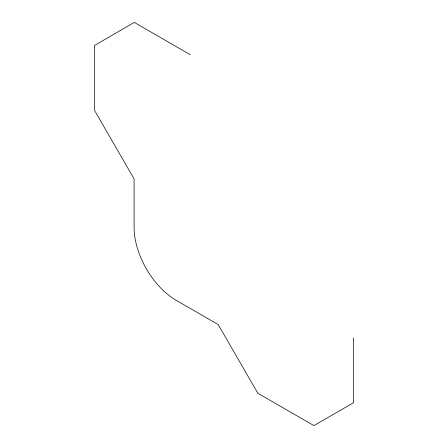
<?xml version="1.0" encoding="UTF-8"?>
<svg xmlns="http://www.w3.org/2000/svg" width="448" height="448" viewBox="0 0 448 448"><rect width="100%" height="100%" fill="white"/><g stroke="black" fill="none" stroke-linecap="round" stroke-linejoin="round"><path stroke-width="0.67" d="M190.35 54.768L134.282 22.4L94.455 45.506L94.455 110.247L134.098 178.903L134.098 227.461A59.466 34.334 60 0 0 176.148 300.294L218.198 324.57L257.835 393.232L313.902 425.6L353.545 402.713L353.545 337.971"/></g></svg>
